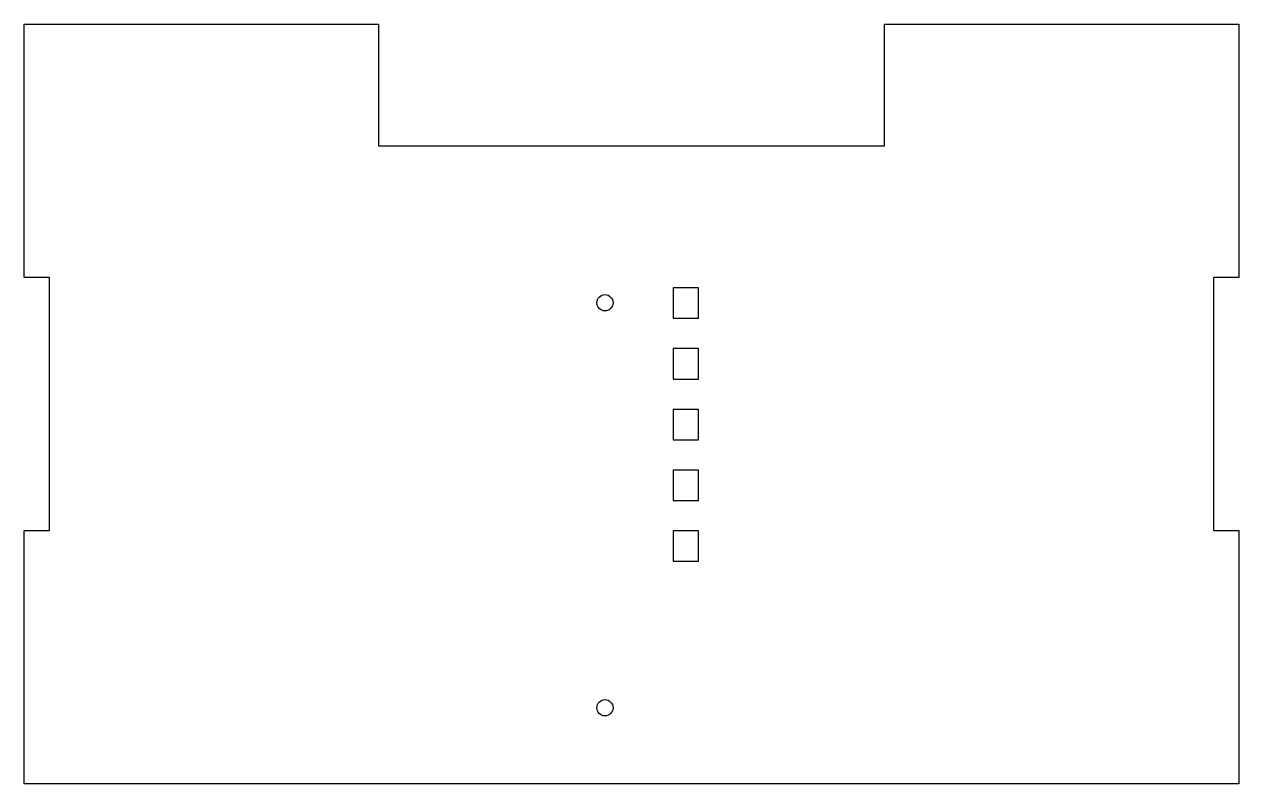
# Model space of a CAD drawing. Header units: millimetres. Extents: x -115 to 125, y -225 to -75.
import ezdxf

# ---------------------------------------------------------------- set-up
doc = ezdxf.new("R2010")
doc.units = ezdxf.units.MM
doc.layers.get('0').update_dxf_attribs({"linetype": 'CONTINUOUS'})

msp = doc.modelspace()

# ---------------------------------------------------------------- linework, layer by layer
for points in [[(55.25, -99), (55.25, -75), (125.25, -75), (125.25, -125), (120.25, -125), (120.25, -175), (125.25, -175), (125.25, -225), (-114.75, -225), (-114.75, -175), (-109.75, -175), (-109.75, -125), (-114.75, -125), (-114.75, -75), (-44.75, -75), (-44.75, -99)], [(13.48, -127.07), (13.48, -133.07), (18.48, -133.07), (18.48, -127.07)], [(13.48, -139.07), (13.48, -145.07), (18.48, -145.07), (18.48, -139.07)], [(13.48, -151.07), (13.48, -157.07), (18.48, -157.07), (18.48, -151.07)], [(13.48, -163.07), (13.48, -169.07), (18.48, -169.07), (18.48, -163.07)], [(13.48, -175.07), (13.48, -181.07), (18.48, -181.07), (18.48, -175.07)]]:
    msp.add_lwpolyline(points, close=True)
for centre in [(0, -130), (0, -210)]:
    msp.add_circle(centre, 1.6)

doc.saveas('drawing.dxf')
